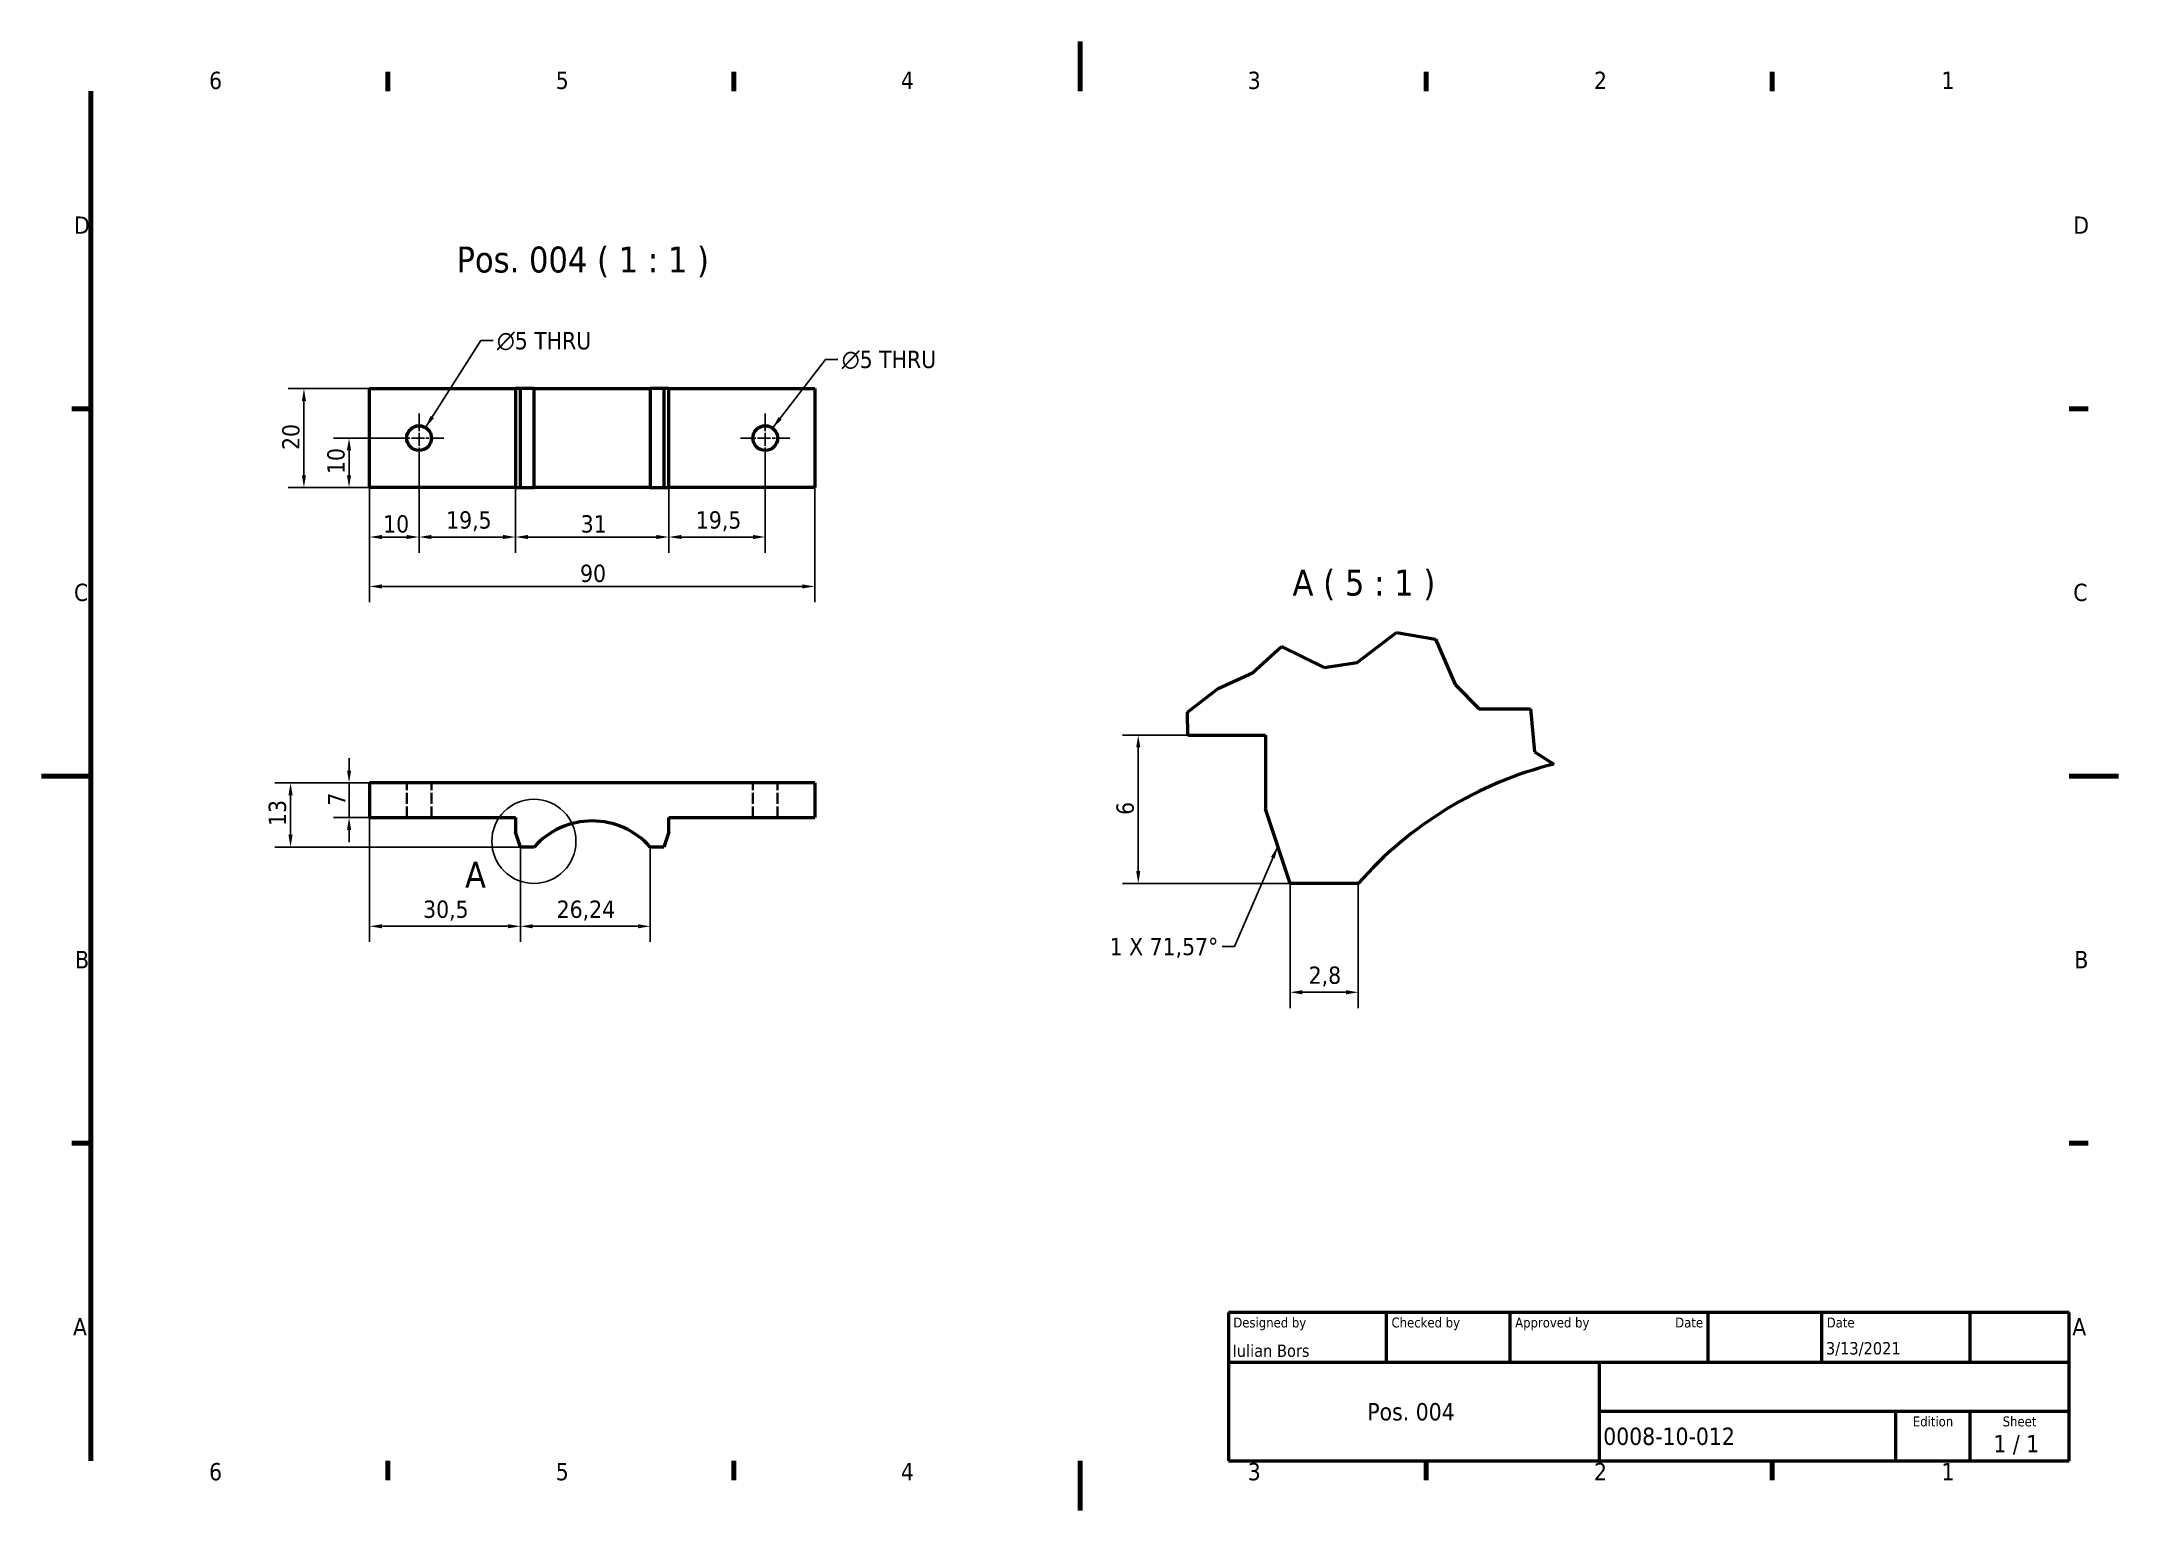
# Model space of a CAD drawing. Header units: millimetres. Extents: x 0 to 420, y 0 to 297.
import ezdxf
from ezdxf.enums import TextEntityAlignment as Align

# ---------------------------------------------------------------- set-up
doc = ezdxf.new("R2010")
doc.units = ezdxf.units.MM
doc.linetypes.add('CHAIN', pattern=[0.3543, 0.2362, -0.0295, 0.0591, -0.0295])
doc.linetypes.add('DASHED', pattern=[0.2068, 0.1655, -0.0413])
for name, color, linetype, lineweight in [('Border (ISO)', 7, 'Continuous', 70), ('Break Line (ISO)', 7, 'Continuous', 50), ('Center Mark (ISO)', 7, 'Continuous', 25), ('Detail Boundary (ISO)', 7, 'Continuous', 25), ('Dimension (ISO)', 7, 'Continuous', 25), ('Hidden (ISO)', 7, 'DASHED', 35), ('Symbol (ISO)', 7, 'Continuous', 25), ('Title (ISO)', 7, 'Continuous', 50), ('Visible (ISO)', 7, 'Continuous', 50)]:
    doc.layers.add(name, color=color, linetype=linetype, lineweight=lineweight)
doc.styles.add('Label Text (ISO)', font='tahoma.ttf')
doc.styles.add('Note Text (ISO)', font='tahoma.ttf')
doc.styles.add('Text Style39', font='tahoma.ttf')
doc.styles.add('Text Style41', font='tahoma.ttf')
doc.styles.add('Text Style45', font='tahoma.ttf')
doc.dimstyles.new('Default - Method 1b (ISO)', dxfattribs={"dimtxt": 3.5, "dimasz": 2.5, "dimexe": 3.175, "dimexo": 0, "dimgap": 0.762, "dimtad": 1, "dimtoh": 1, "dimrnd": 1e-08, "dimtxsty": 'Note Text (ISO)', "dimcen": 0.09, "dimdle": 10, "dimclrd": 256, "dimclre": 256, "dimclrt": 256, "dimazin": 2, "dimtfac": 1, "dimtmove": 0, "dimatfit": 3, "dimfxl": 0, "dimtolj": 1, "dimlwd": -1, "dimlwe": -1, "dimarcsym": 0})
doc.dimstyles.new('Default - Method 1b (ISO)$7', dxfattribs={"dimtxt": 3.5, "dimasz": 2.5, "dimexe": 3.175, "dimexo": 0, "dimgap": 0.762, "dimtad": 1, "dimtoh": 1, "dimrnd": 1e-08, "dimtxsty": 'Note Text (ISO)', "dimcen": 0.09, "dimdle": 10, "dimclrd": 256, "dimclre": 256, "dimclrt": 256, "dimazin": 2, "dimtfac": 1, "dimtmove": 0, "dimatfit": 3, "dimfxl": 0, "dimtolj": 1, "dimlwd": -1, "dimlwe": -1, "dimarcsym": 0})
doc.dimstyles.new('Default - Method 2b (ISO)$7', dxfattribs={"dimtxt": 3.5, "dimasz": 2.5, "dimexe": 3.175, "dimexo": 0, "dimgap": 0.762, "dimtad": 1, "dimtih": 1, "dimtoh": 1, "dimrnd": 1e-08, "dimtxsty": 'Note Text (ISO)', "dimcen": 0.09, "dimdle": 10, "dimclrd": 256, "dimclre": 256, "dimclrt": 256, "dimazin": 2, "dimtfac": 1, "dimtmove": 0, "dimatfit": 3, "dimfxl": 0, "dimtolj": 1, "dimlwd": -1, "dimlwe": -1, "dimarcsym": 0})

# ---------------------------------------------------------------- blocks, each defined once
blk = doc.blocks.new('Borders Default Border')
at = {"layer": 'Border (ISO)'}
for p, q in [((70, 287), (70, 290.9)), ((140, 287), (140, 290.9)), ((280, 287), (280, 290.9)), ((350, 287), (350, 290.9)), ((10, 222.75), (6.1, 222.75)), ((410, 222.75), (413.9, 222.75)), ((10, 74.25), (6.1, 74.25)), ((410, 74.25), (413.9, 74.25)), ((70, 10), (70, 6.1)), ((140, 10), (140, 6.1)), ((280, 10), (280, 6.1)), ((350, 10), (350, 6.1))]:
    blk.add_line(p, q, dxfattribs=at)
at = {"layer": 'Border (ISO)', "flags": 128}
for points in [[(210, 297), (210, 287)], [(10, 10), (10, 287)], [(0, 148.5), (10, 148.5)], [(420, 148.5), (410, 148.5)], [(210, 0), (210, 10)]]:
    blk.add_lwpolyline(points, dxfattribs=at)
at = {"layer": 'Border (ISO)', "char_height": 3.5, "attachment_point": 7, "style": 'Note Text (ISO)'}
for s, insert in [('6', (33.88, 287.33)), ('5', (103.98, 287.33)), ('4', (173.78, 287.4)), ('3', (243.91, 287.33)), ('2', (313.94, 287.4)), ('1', (384.21, 287.4)), ('D', (6.57, 258.13)), ('D', (410.87, 258.13)), ('C', (6.56, 183.81)), ('C', (410.86, 183.81)), ('B', (6.78, 109.63)), ('B', (411.08, 109.63)), ('A', (6.36, 35.38)), ('A', (410.66, 35.38)), ('6', (33.88, 6.03)), ('5', (103.98, 6.03)), ('4', (173.78, 6.1)), ('3', (243.91, 6.03)), ('2', (313.94, 6.1)), ('1', (384.21, 6.1))]:
    blk.add_mtext(s, dxfattribs=dict(at, insert=insert))
blk = doc.blocks.new('*D5')
at = {"layer": 'Defpoints', "color": 0}
for p in [(126.85, 226.82), (53.06, 206.82), (126.85, 206.82)]:
    blk.add_point(p, dxfattribs=at)
at = {"layer": 'Dimension (ISO)'}
for p, q in [((126.85, 226.82), (49.89, 226.82)), ((53.06, 224.32), (53.06, 209.32)), ((126.85, 206.82), (49.89, 206.82))]:
    blk.add_line(p, q, dxfattribs=at)
for points in [[(52.65, 224.32), (53.48, 224.32), (53.06, 226.82)], [(52.65, 209.32), (53.48, 209.32), (53.06, 206.82)]]:
    blk.add_solid(points, dxfattribs=at)
at = {"layer": 'Dimension (ISO)', "insert": (48.66, 214.42), "char_height": 3.5, "attachment_point": 1, "rotation": 90, "style": 'Note Text (ISO)'}
blk.add_mtext('\\A1;20', dxfattribs=at)
blk = doc.blocks.new('*D6')
at = {"layer": 'Defpoints', "color": 0}
for p in [(66.35, 206.82), (156.35, 206.82), (156.35, 186.82)]:
    blk.add_point(p, dxfattribs=at)
at = {"layer": 'Dimension (ISO)'}
for p, q in [((66.35, 206.82), (66.35, 183.65)), ((156.35, 206.82), (156.35, 183.65)), ((68.85, 186.82), (153.85, 186.82))]:
    blk.add_line(p, q, dxfattribs=at)
for points in [[(68.85, 187.24), (68.85, 186.41), (66.35, 186.82)], [(153.85, 187.24), (153.85, 186.41), (156.35, 186.82)]]:
    blk.add_solid(points, dxfattribs=at)
at = {"layer": 'Dimension (ISO)', "insert": (108.9, 191.23), "char_height": 3.5, "attachment_point": 1, "style": 'Note Text (ISO)'}
blk.add_mtext('\\A1;90', dxfattribs=at)
blk = doc.blocks.new('*D7')
at = {"layer": 'Defpoints', "color": 0}
for p in [(76.35, 211.82), (66.35, 206.82), (76.35, 196.82)]:
    blk.add_point(p, dxfattribs=at)
at = {"layer": 'Dimension (ISO)'}
for p, q in [((76.35, 211.82), (76.35, 193.65)), ((66.35, 206.82), (66.35, 193.65)), ((68.85, 196.82), (73.85, 196.82))]:
    blk.add_line(p, q, dxfattribs=at)
for points in [[(68.85, 197.24), (68.85, 196.41), (66.35, 196.82)], [(73.85, 197.24), (73.85, 196.41), (76.35, 196.82)]]:
    blk.add_solid(points, dxfattribs=at)
at = {"layer": 'Dimension (ISO)', "insert": (69.08, 201.23), "char_height": 3.5, "attachment_point": 1, "style": 'Note Text (ISO)'}
blk.add_mtext('\\A1;10', dxfattribs=at)
blk = doc.blocks.new('*D8')
at = {"layer": 'Defpoints', "color": 0}
for p in [(76.35, 211.82), (95.85, 206.82), (95.85, 196.82)]:
    blk.add_point(p, dxfattribs=at)
at = {"layer": 'Dimension (ISO)'}
for p, q in [((76.35, 211.82), (76.35, 193.65)), ((95.85, 206.82), (95.85, 193.65)), ((78.85, 196.82), (93.35, 196.82))]:
    blk.add_line(p, q, dxfattribs=at)
for points in [[(78.85, 197.24), (78.85, 196.41), (76.35, 196.82)], [(93.35, 197.24), (93.35, 196.41), (95.85, 196.82)]]:
    blk.add_solid(points, dxfattribs=at)
at = {"layer": 'Dimension (ISO)', "insert": (81.82, 202.03), "char_height": 3.5, "attachment_point": 1, "style": 'Note Text (ISO)'}
blk.add_mtext('\\A1;19,5', dxfattribs=at)
blk = doc.blocks.new('*D9')
at = {"layer": 'Defpoints', "color": 0}
for p in [(95.85, 206.82), (126.85, 206.82), (126.85, 196.82)]:
    blk.add_point(p, dxfattribs=at)
at = {"layer": 'Dimension (ISO)'}
for p, q in [((95.85, 206.82), (95.85, 193.65)), ((126.85, 206.82), (126.85, 193.65)), ((98.35, 196.82), (124.35, 196.82))]:
    blk.add_line(p, q, dxfattribs=at)
for points in [[(98.35, 197.24), (98.35, 196.41), (95.85, 196.82)], [(124.35, 197.24), (124.35, 196.41), (126.85, 196.82)]]:
    blk.add_solid(points, dxfattribs=at)
at = {"layer": 'Dimension (ISO)', "insert": (109.03, 201.23), "char_height": 3.5, "attachment_point": 1, "style": 'Note Text (ISO)'}
blk.add_mtext('\\A1;31', dxfattribs=at)
blk = doc.blocks.new('*D10')
at = {"layer": 'Defpoints', "color": 0}
for p in [(146.35, 211.82), (126.85, 206.82), (146.35, 196.82)]:
    blk.add_point(p, dxfattribs=at)
at = {"layer": 'Dimension (ISO)'}
for p, q in [((146.35, 211.82), (146.35, 193.65)), ((126.85, 206.82), (126.85, 193.65)), ((129.35, 196.82), (143.85, 196.82))]:
    blk.add_line(p, q, dxfattribs=at)
for points in [[(129.35, 197.24), (129.35, 196.41), (126.85, 196.82)], [(143.85, 197.24), (143.85, 196.41), (146.35, 196.82)]]:
    blk.add_solid(points, dxfattribs=at)
at = {"layer": 'Dimension (ISO)', "insert": (132.32, 202.03), "char_height": 3.5, "attachment_point": 1, "style": 'Note Text (ISO)'}
blk.add_mtext('\\A1;19,5', dxfattribs=at)
blk = doc.blocks.new('*D11')
at = {"layer": 'Defpoints', "color": 0}
for p in [(62.18, 216.82), (71.35, 216.82), (66.35, 206.82)]:
    blk.add_point(p, dxfattribs=at)
at = {"layer": 'Dimension (ISO)'}
for p, q in [((71.35, 216.82), (59.01, 216.82)), ((62.18, 209.32), (62.18, 214.32)), ((66.35, 206.82), (59.01, 206.82))]:
    blk.add_line(p, q, dxfattribs=at)
for points in [[(61.76, 214.32), (62.6, 214.32), (62.18, 216.82)], [(61.76, 209.32), (62.6, 209.32), (62.18, 206.82)]]:
    blk.add_solid(points, dxfattribs=at)
at = {"layer": 'Dimension (ISO)', "insert": (57.78, 209.56), "char_height": 3.5, "attachment_point": 1, "rotation": 90, "style": 'Note Text (ISO)'}
blk.add_mtext('\\A1;10', dxfattribs=at)
blk = doc.blocks.new('2dDetail0')
at = {"layer": 'Detail Boundary (ISO)'}
blk.add_circle((99.56, 135.29), 8.51, dxfattribs=at)
at = {"layer": 'Detail Boundary (ISO)', "insert": (85.63, 125.91), "char_height": 5.25, "attachment_point": 7, "style": 'Label Text (ISO)'}
blk.add_mtext('A', dxfattribs=at)
blk = doc.blocks.new('*D13')
at = {"layer": 'Defpoints', "color": 0}
for p in [(231.78, 156.77), (221.78, 126.77), (252.49, 126.77)]:
    blk.add_point(p, dxfattribs=at)
at = {"layer": 'Dimension (ISO)'}
for p, q in [((231.78, 156.77), (218.6, 156.77)), ((221.78, 154.27), (221.78, 129.27)), ((252.49, 126.77), (218.6, 126.77))]:
    blk.add_line(p, q, dxfattribs=at)
for points in [[(221.36, 154.27), (222.19, 154.27), (221.78, 156.77)], [(221.36, 129.27), (222.19, 129.27), (221.78, 126.77)]]:
    blk.add_solid(points, dxfattribs=at)
at = {"layer": 'Dimension (ISO)', "insert": (217.37, 140.63), "char_height": 3.5, "attachment_point": 1, "rotation": 90, "style": 'Note Text (ISO)'}
blk.add_mtext('\\A1;6', dxfattribs=at)
blk = doc.blocks.new('*D14')
at = {"layer": 'Defpoints', "color": 0}
for p in [(252.49, 126.77), (266.27, 126.77), (252.49, 104.77)]:
    blk.add_point(p, dxfattribs=at)
at = {"layer": 'Dimension (ISO)'}
for p, q in [((252.49, 126.77), (252.49, 101.59)), ((266.27, 126.77), (266.27, 101.59)), ((263.77, 104.77), (254.99, 104.77))]:
    blk.add_line(p, q, dxfattribs=at)
for points in [[(254.99, 105.19), (254.99, 104.35), (252.49, 104.77)], [(263.77, 105.19), (263.77, 104.35), (266.27, 104.77)]]:
    blk.add_solid(points, dxfattribs=at)
at = {"layer": 'Dimension (ISO)', "insert": (256.24, 109.98), "char_height": 3.5, "attachment_point": 1, "style": 'Note Text (ISO)'}
blk.add_mtext('\\A1;2,8', dxfattribs=at)
blk = doc.blocks.new('*D16')
at = {"layer": 'Defpoints', "color": 0}
for p in [(66.35, 140.11), (96.85, 134.11), (96.85, 118.11)]:
    blk.add_point(p, dxfattribs=at)
at = {"layer": 'Dimension (ISO)'}
for p, q in [((66.35, 140.11), (66.35, 114.94)), ((96.85, 134.11), (96.85, 114.94)), ((68.85, 118.11), (94.35, 118.11))]:
    blk.add_line(p, q, dxfattribs=at)
for points in [[(68.85, 118.53), (68.85, 117.7), (66.35, 118.11)], [(94.35, 118.53), (94.35, 117.7), (96.85, 118.11)]]:
    blk.add_solid(points, dxfattribs=at)
at = {"layer": 'Dimension (ISO)', "insert": (77.17, 123.32), "char_height": 3.5, "attachment_point": 1, "style": 'Note Text (ISO)'}
blk.add_mtext('\\A1;30,5', dxfattribs=at)
blk = doc.blocks.new('*D17')
at = {"layer": 'Defpoints', "color": 0}
for p in [(96.85, 134.11), (123.09, 134.11), (123.09, 118.11)]:
    blk.add_point(p, dxfattribs=at)
at = {"layer": 'Dimension (ISO)'}
for p, q in [((96.85, 134.11), (96.85, 114.94)), ((123.09, 134.11), (123.09, 114.94)), ((99.35, 118.11), (120.59, 118.11))]:
    blk.add_line(p, q, dxfattribs=at)
for points in [[(99.35, 118.53), (99.35, 117.7), (96.85, 118.11)], [(120.59, 118.53), (120.59, 117.7), (123.09, 118.11)]]:
    blk.add_solid(points, dxfattribs=at)
at = {"layer": 'Dimension (ISO)', "insert": (104.17, 123.32), "char_height": 3.5, "attachment_point": 1, "style": 'Note Text (ISO)'}
blk.add_mtext('\\A1;26,24', dxfattribs=at)
blk = doc.blocks.new('*D18')
at = {"layer": 'Defpoints', "color": 0}
for p in [(50.35, 147.11), (66.35, 147.11), (96.85, 134.11)]:
    blk.add_point(p, dxfattribs=at)
at = {"layer": 'Dimension (ISO)'}
for p, q in [((66.35, 147.11), (47.17, 147.11)), ((50.35, 136.61), (50.35, 144.61)), ((96.85, 134.11), (47.17, 134.11))]:
    blk.add_line(p, q, dxfattribs=at)
for points in [[(49.93, 144.61), (50.77, 144.61), (50.35, 147.11)], [(49.93, 136.61), (50.77, 136.61), (50.35, 134.11)]]:
    blk.add_solid(points, dxfattribs=at)
at = {"layer": 'Dimension (ISO)', "insert": (45.94, 138.39), "char_height": 3.5, "attachment_point": 1, "rotation": 90, "style": 'Note Text (ISO)'}
blk.add_mtext('\\A1;13', dxfattribs=at)
blk = doc.blocks.new('*D19')
at = {"layer": 'Defpoints', "color": 0}
for p in [(66.35, 147.11), (62.19, 140.11), (66.35, 140.11)]:
    blk.add_point(p, dxfattribs=at)
at = {"layer": 'Dimension (ISO)'}
for p, q in [((62.19, 149.61), (62.19, 152.11)), ((66.35, 147.11), (59.02, 147.11)), ((62.19, 147.11), (62.19, 144.61)), ((62.19, 144.61), (62.19, 142.61)), ((66.35, 140.11), (59.02, 140.11)), ((62.19, 140.11), (62.19, 142.61)), ((62.19, 137.61), (62.19, 135.11))]:
    blk.add_line(p, q, dxfattribs=at)
for points in [[(61.78, 149.61), (62.61, 149.61), (62.19, 147.11)], [(61.78, 137.61), (62.61, 137.61), (62.19, 140.11)]]:
    blk.add_solid(points, dxfattribs=at)
at = {"layer": 'Dimension (ISO)', "insert": (57.93, 142.5), "char_height": 3.5, "attachment_point": 1, "rotation": 90, "style": 'Note Text (ISO)'}
blk.add_mtext('\\A1;7', dxfattribs=at)
blk = doc.blocks.new('Title Blocks I.A.B')
at = {"layer": 'Title (ISO)'}
for p, q in [((270.07, 130), (100.07, 130)), ((100.07, 130), (100.07, 100)), ((132.07, 120), (132.07, 130)), ((157.07, 120), (157.07, 130)), ((197.07, 120), (197.07, 130)), ((220.07, 120), (220.07, 130)), ((250.07, 120), (250.07, 130)), ((270.07, 100), (270.07, 130)), ((100.07, 120), (270.07, 120)), ((175.07, 120), (175.07, 100)), ((270.07, 110), (175.07, 110)), ((235.07, 100), (235.07, 110)), ((250.07, 100), (250.07, 110)), ((100.07, 100), (270.07, 100))]:
    blk.add_line(p, q, dxfattribs=at)
at = {"layer": 'Title (ISO)', "style": 'Text Style41'}
for s, p in [('Designed by', (101.07, 129)), ('Checked by', (133.07, 129)), ('Approved by', (158.07, 129)), ('Date', (221.07, 129))]:
    blk.add_text(s, height=2, dxfattribs=at).set_placement(p, align=Align.TOP_LEFT)
blk.add_text('Date', height=2, dxfattribs=at).set_placement((196.07, 129), align=Align.TOP_RIGHT)
for s, p in [('Edition', (242.57, 109)), ('Sheet', (260.07, 109))]:
    blk.add_text(s, height=2, dxfattribs=at).set_placement(p, align=Align.TOP_CENTER)
at = {"layer": 'Title (ISO)', "style": 'Note Text (ISO)'}
blk.add_text('1 / 1 ', height=3.5, dxfattribs=at).set_placement((260.07, 103.5), align=Align.MIDDLE_CENTER)
at = {"layer": 'Title (ISO)'}
for tag, p, height, style in [('AUTHOR_001', (100.92, 121.05), 2.5, 'Text Style39'), ('CREATION_DATE_001', (220.91, 121.54), 2.5, 'Text Style39'), ('COMPANY_001', (128.17, 108.21), 3.5, 'Note Text (ISO)'), ('PART_NUMBER_001', (175.88, 103.25), 3.5, 'Note Text (ISO)')]:
    blk.add_attdef(tag, p, '', height=height, dxfattribs=dict(at, style=style))
at = {"layer": 'Title (ISO)', "style": 'Text Style39'}
for tag, p in [('CHECKED_BY', (133.07, 121)), ('ENG_APPROVED_BY', (158.07, 121))]:
    blk.add_attdef(tag, text='', height=2.5, dxfattribs=at).set_placement(p, align=Align.BOTTOM_LEFT)
blk.add_attdef('ENG_APPROVAL_DATE', text='', height=2.5, dxfattribs=at).set_placement((196.07, 121), align=Align.BOTTOM_RIGHT)
at = {"layer": 'Title (ISO)', "style": 'Note Text (ISO)'}
for tag, p in [('TITLE', (222.57, 115)), ('REVISION_NUMBER', (242.57, 103.5))]:
    blk.add_attdef(tag, text='', height=3.5, dxfattribs=at).set_placement(p, align=Align.MIDDLE_CENTER)

msp = doc.modelspace()

# ---------------------------------------------------------------- linework, layer by layer
at = {"layer": 'Break Line (ISO)'}
for p, q in [((266.062, 171.442), (273.975, 177.537)), ((273.975, 177.537), (281.888, 176.145)), ((244.857, 169.392), (250.777, 174.659)), ((250.777, 174.659), (259.407, 170.407)), ((281.888, 176.145), (285.892, 167.011)), ((237.935, 166.185), (244.857, 169.392)), ((259.407, 170.407), (266.062, 171.442)), ((231.771, 161.438), (237.935, 166.185)), ((285.892, 167.011), (290.73, 162.062)), ((231.775, 156.77), (231.771, 161.438)), ((290.73, 162.062), (301.131, 162.09)), ((301.131, 162.09), (301.928, 153.371)), ((301.928, 153.371), (305.816, 150.918))]:
    msp.add_line(p, q, dxfattribs=at)
at = {"layer": 'Center Mark (ISO)', "linetype": 'CHAIN', "ltscale": 11.111974}
for p, q in [((76.349, 221.824), (76.349, 211.824)), ((146.349, 221.824), (146.349, 211.824)), ((81.349, 216.824), (71.349, 216.824)), ((151.349, 216.824), (141.349, 216.824))]:
    msp.add_line(p, q, dxfattribs=at)
at = {"layer": 'Hidden (ISO)', "ltscale": 13.326329}
for p, q in [((73.849, 140.112), (73.849, 147.112)), ((78.849, 140.112), (78.849, 147.112)), ((143.849, 140.112), (143.849, 147.112)), ((148.849, 140.112), (148.849, 147.112))]:
    msp.add_line(p, q, dxfattribs=at)
at = {"layer": 'Visible (ISO)'}
for p, q in [((66.349, 226.824), (95.849, 226.824)), ((66.349, 206.824), (66.349, 226.824)), ((96.849, 226.824), (95.849, 226.824)), ((95.849, 226.824), (95.849, 206.824)), ((99.604, 226.824), (96.849, 226.824)), ((96.849, 206.824), (96.849, 226.824)), ((99.604, 226.824), (123.094, 226.824)), ((99.604, 206.824), (99.604, 226.824)), ((125.849, 226.824), (123.094, 226.824)), ((123.094, 226.824), (123.094, 206.824)), ((126.849, 226.824), (125.849, 226.824)), ((125.849, 226.824), (125.849, 206.824)), ((126.849, 206.824), (126.849, 226.824)), ((126.849, 226.824), (156.349, 226.824)), ((156.349, 226.824), (156.349, 206.824)), ((95.849, 206.824), (66.349, 206.824)), ((95.849, 206.824), (96.849, 206.824)), ((96.849, 206.824), (99.604, 206.824)), ((123.094, 206.824), (99.604, 206.824)), ((123.094, 206.824), (125.849, 206.824)), ((125.849, 206.824), (126.849, 206.824)), ((156.349, 206.824), (126.849, 206.824)), ((231.775, 156.77), (247.494, 156.77)), ((247.494, 156.77), (247.494, 141.77)), ((156.349, 147.112), (66.349, 147.112)), ((66.349, 147.112), (66.349, 140.112)), ((156.349, 147.112), (156.349, 140.112)), ((66.349, 140.112), (95.849, 140.112)), ((95.849, 140.112), (95.849, 137.112)), ((126.849, 137.112), (126.849, 140.112)), ((126.849, 140.112), (156.349, 140.112)), ((252.494, 126.77), (247.494, 141.77)), ((96.849, 134.112), (95.849, 137.112)), ((126.849, 137.112), (125.849, 134.112)), ((99.604, 134.112), (96.849, 134.112)), ((125.849, 134.112), (123.094, 134.112)), ((266.269, 126.77), (252.494, 126.77))]:
    msp.add_line(p, q, dxfattribs=at)
for centre in [(76.349, 216.824), (146.349, 216.824)]:
    msp.add_circle(centre, 2.5, dxfattribs=at)
for centre, radius, start in [((324.994, 75.055), 78.25, 104.18708), ((111.349, 123.769), 15.65, 41.36813)]:
    msp.add_arc(centre, radius, start, 138.63187, dxfattribs=at)

# ---------------------------------------------------------------- block references
msp.add_blockref('Borders Default Border', (0, 0))
msp.add_blockref('Title Blocks I.A.B', (139.929, -90)).add_auto_attribs({'PART_NUMBER_001': '0008-10-012', 'COMPANY_001': 'Pos. 004', 'AUTHOR_001': 'Iulian Bors', 'CREATION_DATE_001': '3/13/2021'})
at = {"layer": 'Detail Boundary (ISO)'}
msp.add_blockref('2dDetail0', (0, 0), dxfattribs=at)

# ---------------------------------------------------------------- texts
at = {"layer": 'Symbol (ISO)'}
for s, insert, char_height, attachment_point, style in [('Pos. 004 ( 1 : 1 )', (83.918, 249.359), 5.24, 7, 'Text Style45'), ('A ( 5 : 1 )', (252.976, 184.037), 5.25, 7, 'Label Text (ISO)'), ('1 X 71,57°', (237.962, 115.771), 3.5, 3, 'Note Text (ISO)')]:
    msp.add_mtext(s, dxfattribs=dict(at, insert=insert, char_height=char_height, attachment_point=attachment_point, style=style))
at = {"layer": 'Symbol (ISO)', "char_height": 3.5, "width": 20.45914, "attachment_point": 1, "line_spacing_factor": 0.6125, "style": 'Note Text (ISO)'}
for insert in [(92.073, 238.271), (161.818, 234.488)]:
    msp.add_mtext('\\fAIGDT|b0|i0;\\H3.5000;n\\fTahoma|b0|i0;\\H3.5000;5 THRU', dxfattribs=dict(at, insert=insert))

# ---------------------------------------------------------------- dimensions: what is measured, and where the dimension line sits
at = {"layer": 'Dimension (ISO)'}
for base, p1, p2, angle, override, picture, middle in [((53.063, 206.824), (126.849, 226.824), (126.849, 206.824), 270, {"dimgap": 0.762, "dimtoh": 0, "dimdec": 2, "dimtol": 0, "dimlim": 0, "dimtp": 0, "dimtm": 0, "dimtdec": 2, "dimtofl": 0, "dimatfit": 1}, '*D5', (53.063, 216.824)), ((62.181, 216.824), (66.349, 206.824), (71.349, 216.824), 90, {"dimgap": 0.762, "dimtoh": 0, "dimdec": 2, "dimtol": 0, "dimlim": 0, "dimtp": 0, "dimtm": 0, "dimtdec": 2, "dimtofl": 0, "dimatfit": 1}, '*D11', (62.181, 211.824)), ((95.849, 196.824), (76.349, 211.824), (95.849, 206.824), 180, {"dimgap": 0.762, "dimtoh": 0, "dimdec": 2, "dimtol": 0, "dimlim": 0, "dimtp": 0, "dimtm": 0, "dimtdec": 2, "dimtofl": 0, "dimatfit": 1}, '*D8', (86.099, 196.824)), ((146.349, 196.824), (126.849, 206.824), (146.349, 211.824), 180, {"dimgap": 0.762, "dimtoh": 0, "dimdec": 2, "dimtol": 0, "dimlim": 0, "dimtp": 0, "dimtm": 0, "dimtdec": 2, "dimtofl": 0, "dimatfit": 1}, '*D10', (136.599, 196.824)), ((126.849, 196.824), (95.849, 206.824), (126.849, 206.824), 180, {"dimgap": 0.762, "dimtoh": 0, "dimdec": 2, "dimtol": 0, "dimlim": 0, "dimtp": 0, "dimtm": 0, "dimtdec": 2, "dimtofl": 0, "dimatfit": 1}, '*D9', (111.349, 196.824)), ((221.775, 126.77), (231.775, 156.77), (252.494, 126.77), 270, {"dimgap": 0.762, "dimtoh": 0, "dimdec": 2, "dimlfac": 0.2, "dimtol": 0, "dimlim": 0, "dimtp": 0, "dimtm": 0, "dimtdec": 2, "dimtofl": 0, "dimatfit": 1}, '*D13', (221.775, 141.77)), ((62.194, 140.112), (66.349, 147.112), (66.349, 140.112), 90, {"dimgap": 0.762, "dimtoh": 0, "dimdec": 2, "dimtol": 0, "dimlim": 0, "dimtp": 0, "dimtm": 0, "dimtdec": 2, "dimtofl": 0}, '*D19', (62.194, 143.612)), ((50.349, 147.112), (96.849, 134.112), (66.349, 147.112), 90, {"dimgap": 0.762, "dimtoh": 0, "dimdec": 2, "dimtol": 0, "dimlim": 0, "dimtp": 0, "dimtm": 0, "dimtdec": 2, "dimtofl": 0, "dimatfit": 1}, '*D18', (50.349, 140.612)), ((96.849, 118.112), (66.349, 140.112), (96.849, 134.112), 180, {"dimgap": 0.762, "dimtoh": 0, "dimdec": 2, "dimtol": 0, "dimlim": 0, "dimtp": 0, "dimtm": 0, "dimtdec": 2, "dimtofl": 0, "dimatfit": 1}, '*D16', (81.599, 118.112)), ((123.09358, 118.11228), (96.84859, 134.11228), (123.09358, 134.11228), 180, {"dimgap": 0.762, "dimtoh": 0, "dimdec": 2, "dimtol": 0, "dimlim": 0, "dimtp": 0, "dimtm": 0, "dimtdec": 2, "dimtofl": 0, "dimatfit": 1}, '*D17', (109.97108, 118.11228)), ((252.494, 104.77), (266.269, 126.77), (252.494, 126.77), 180, {"dimgap": 0.762, "dimtoh": 0, "dimdec": 1, "dimlfac": 0.2, "dimtol": 0, "dimlim": 0, "dimtp": 0, "dimtm": 0, "dimtdec": 2, "dimtofl": 0, "dimatfit": 1}, '*D14', (259.381, 104.77))]:
    dim = msp.add_linear_dim(base=base, p1=p1, p2=p2, angle=angle, dimstyle='Default - Method 1b (ISO)', override=override, dxfattribs=at)
    dim.commit()
    dim.dimension.update_dxf_attribs({"geometry": picture, "text_midpoint": middle, "dimtype": 160})
for base, p2, picture, middle in [((76.349, 196.824), (76.349, 211.824), '*D7', (71.349, 196.824)), ((156.349, 186.824), (156.349, 206.824), '*D6', (111.349, 186.824))]:
    dim = msp.add_linear_dim(base=base, p1=(66.349, 206.824), p2=p2, dimstyle='Default - Method 1b (ISO)', override={"dimgap": 0.762, "dimtoh": 0, "dimdec": 2, "dimtol": 0, "dimlim": 0, "dimtp": 0, "dimtm": 0, "dimtdec": 2, "dimtofl": 0, "dimatfit": 1}, dxfattribs=at)
    dim.commit()
    dim.dimension.update_dxf_attribs({"geometry": picture, "text_midpoint": middle, "dimtype": 160})

# ---------------------------------------------------------------- leaders
at = {"layer": 'Symbol (ISO)', "annotation_type": 0, "has_hookline": 1}
for points, dimstyle, hookline_direction, text_width in [([(77.65, 218.959), (88.811, 236.521), (91.311, 236.521)], 'Default - Method 1b (ISO)$7', 0, 19.807), ([(147.826, 218.841), (158.556, 232.738), (161.056, 232.738)], 'Default - Method 1b (ISO)$7', 0, 19.807), ([(249.994, 134.27), (241.224, 114.021), (238.724, 114.021)], 'Default - Method 2b (ISO)$7', 1, 21.898)]:
    msp.add_leader(points, dimstyle=dimstyle, override={"dimtad": 0}, dxfattribs=dict(at, hookline_direction=hookline_direction, text_width=text_width))

doc.saveas('drawing.dxf')
